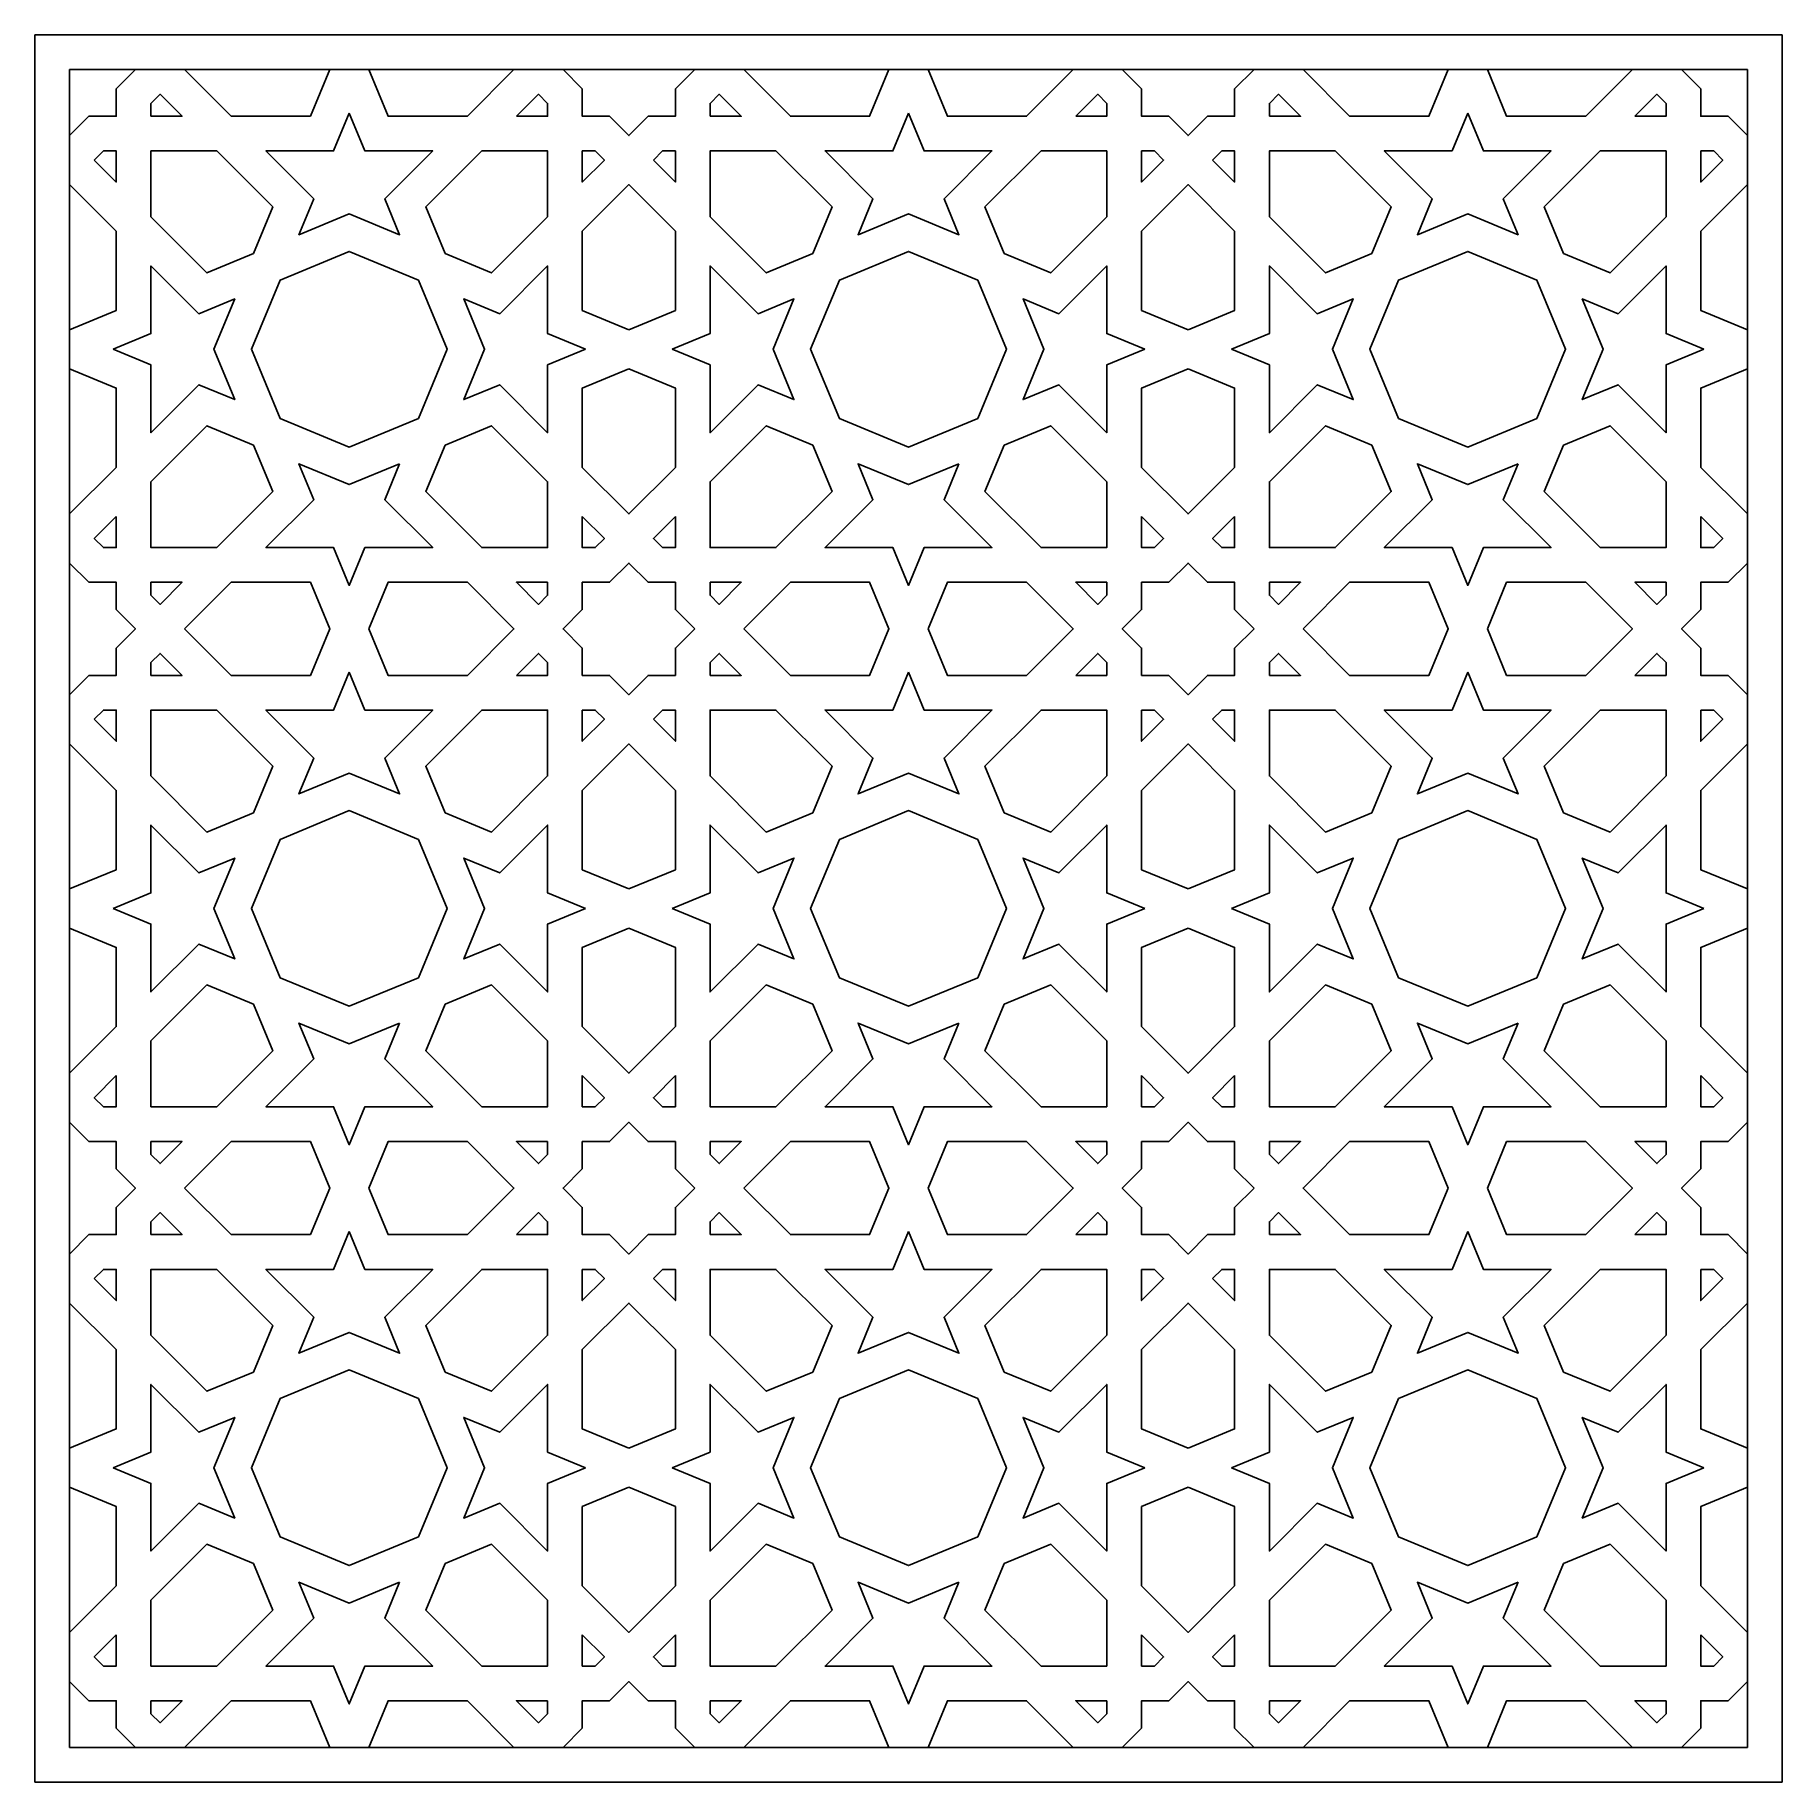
# Model space of a CAD drawing. Extents: x 432 to 3123, y 2554 to 5245.
import ezdxf

# ---------------------------------------------------------------- set-up
doc = ezdxf.new("R2010")
doc.units = 0
doc.layers.add('LAYER_05', color=5, linetype='CONTINUOUS')

msp = doc.modelspace()

# ---------------------------------------------------------------- linework, layer by layer
at = {"layer": 'LAYER_05'}
for points in [[(431.6, 2554.1), (3122.8, 2554.1), (3122.8, 5245.3), (431.6, 5245.3)], [(485.1, 2607.6), (3069.3, 2607.6), (3069.3, 5191.8), (485.1, 5191.8)], [(610.3, 5120.1), (610.3, 5139.9), (624.3, 5154), (658.3, 5120.1)], [(1173.3, 5120.1), (1221.3, 5120.1), (1221.3, 5139.9), (1207.3, 5154)], [(1471.7, 5120.1), (1471.7, 5139.9), (1485.7, 5154), (1519.7, 5120.1)], [(2034.7, 5120.1), (2082.7, 5120.1), (2082.7, 5139.9), (2068.7, 5154)], [(2333.1, 5120.1), (2333.1, 5139.9), (2347.2, 5154), (2381.1, 5120.1)], [(2896.1, 5120.1), (2944.1, 5120.1), (2944.1, 5139.9), (2930.1, 5154)], [(915.8, 5124.9), (939.9, 5066.6), (1044.3, 5066.6), (970.5, 4992.8), (993.4, 4937.5), (915.8, 4969.6), (838.2, 4937.5), (861.1, 4992.8), (787.3, 5066.6), (891.7, 5066.6)], [(1777.2, 5124.9), (1801.3, 5066.6), (1905.7, 5066.6), (1831.9, 4992.8), (1854.8, 4937.5), (1777.2, 4969.6), (1699.6, 4937.5), (1722.5, 4992.8), (1648.7, 5066.6), (1753.1, 5066.6)], [(2638.6, 5124.9), (2662.7, 5066.6), (2767.1, 5066.6), (2693.3, 4992.8), (2716.2, 4937.5), (2638.6, 4969.6), (2561, 4937.5), (2583.9, 4992.8), (2510.1, 5066.6), (2614.5, 5066.6)], [(522.9, 5052.5), (537, 5066.6), (556.8, 5066.6), (556.8, 5018.6)], [(768.3, 4908.6), (696.6, 4878.8), (610.3, 4965.2), (610.3, 5066.6), (711.7, 5066.6), (798, 4980.3)], [(1063.3, 4908.6), (1033.5, 4980.3), (1119.9, 5066.6), (1221.3, 5066.6), (1221.3, 4965.2), (1135, 4878.8)], [(1274.8, 5066.6), (1274.8, 5018.6), (1308.7, 5052.5), (1294.6, 5066.6)], [(1384.3, 5052.5), (1398.4, 5066.6), (1418.2, 5066.6), (1418.2, 5018.6)], [(1629.7, 4908.6), (1558, 4878.8), (1471.7, 4965.2), (1471.7, 5066.6), (1573.1, 5066.6), (1659.5, 4980.3)], [(1924.7, 4908.6), (1895, 4980.3), (1981.3, 5066.6), (2082.7, 5066.6), (2082.7, 4965.2), (1996.4, 4878.8)], [(2136.2, 5066.6), (2136.2, 5018.6), (2170.1, 5052.5), (2156.1, 5066.6)], [(2245.7, 5052.5), (2259.8, 5066.6), (2279.6, 5066.6), (2279.6, 5018.6)], [(2491.1, 4908.6), (2419.4, 4878.8), (2333.1, 4965.2), (2333.1, 5066.6), (2434.5, 5066.6), (2520.9, 4980.3)], [(2786.1, 4908.6), (2756.4, 4980.3), (2842.7, 5066.6), (2944.1, 5066.6), (2944.1, 4965.2), (2857.8, 4878.8)], [(2997.6, 5066.6), (2997.6, 5018.6), (3031.5, 5052.5), (3017.5, 5066.6)], [(1346.5, 4791.2), (1274.8, 4820.9), (1274.8, 4943), (1346.5, 5014.7), (1418.2, 4943), (1418.2, 4820.9)], [(2207.9, 4791.2), (2136.2, 4820.9), (2136.2, 4943), (2207.9, 5014.7), (2279.6, 4943), (2279.6, 4820.9)], [(1022.3, 4654.5), (915.8, 4610.4), (809.2, 4654.5), (765.1, 4761.1), (809.2, 4867.6), (915.8, 4911.8), (1022.3, 4867.6), (1066.5, 4761.1)], [(1883.8, 4654.5), (1777.2, 4610.4), (1670.7, 4654.5), (1626.5, 4761.1), (1670.7, 4867.6), (1777.2, 4911.8), (1883.8, 4867.6), (1927.9, 4761.1)], [(2745.2, 4654.5), (2638.6, 4610.4), (2532.1, 4654.5), (2487.9, 4761.1), (2532.1, 4867.6), (2638.6, 4911.8), (2745.2, 4867.6), (2789.3, 4761.1)], [(552, 4761.1), (610.3, 4785.2), (610.3, 4889.6), (684.1, 4815.8), (739.4, 4838.7), (707.3, 4761.1), (739.4, 4683.5), (684.1, 4706.4), (610.3, 4632.6), (610.3, 4737)], [(1279.6, 4761.1), (1221.3, 4737), (1221.3, 4632.6), (1147.5, 4706.4), (1092.2, 4683.5), (1124.3, 4761.1), (1092.2, 4838.7), (1147.5, 4815.8), (1221.3, 4889.6), (1221.3, 4785.2)], [(1413.4, 4761.1), (1471.7, 4785.2), (1471.7, 4889.6), (1545.5, 4815.8), (1600.8, 4838.7), (1568.7, 4761.1), (1600.8, 4683.5), (1545.5, 4706.4), (1471.7, 4632.6), (1471.7, 4737)], [(2141, 4761.1), (2082.7, 4737), (2082.7, 4632.6), (2008.9, 4706.4), (1953.6, 4683.5), (1985.7, 4761.1), (1953.6, 4838.7), (2008.9, 4815.8), (2082.7, 4889.6), (2082.7, 4785.2)], [(2274.8, 4761.1), (2333.1, 4785.2), (2333.1, 4889.6), (2406.9, 4815.8), (2462.2, 4838.7), (2430.1, 4761.1), (2462.2, 4683.5), (2406.9, 4706.4), (2333.1, 4632.6), (2333.1, 4737)], [(3002.4, 4761.1), (2944.1, 4737), (2944.1, 4632.6), (2870.3, 4706.4), (2815, 4683.5), (2847.2, 4761.1), (2815, 4838.7), (2870.3, 4815.8), (2944.1, 4889.6), (2944.1, 4785.2)], [(1346.5, 4731), (1418.2, 4701.2), (1418.2, 4579.2), (1346.5, 4507.4), (1274.8, 4579.2), (1274.8, 4701.2)], [(2207.9, 4731), (2279.6, 4701.2), (2279.6, 4579.2), (2207.9, 4507.4), (2136.2, 4579.2), (2136.2, 4701.2)], [(768.3, 4613.6), (798, 4541.9), (711.7, 4455.6), (610.3, 4455.6), (610.3, 4557), (696.6, 4643.3)], [(1063.3, 4613.6), (1135, 4643.3), (1221.3, 4557), (1221.3, 4455.6), (1119.9, 4455.6), (1033.5, 4541.9)], [(1629.7, 4613.6), (1659.5, 4541.9), (1573.1, 4455.6), (1471.7, 4455.6), (1471.7, 4557), (1558, 4643.3)], [(1924.7, 4613.6), (1996.4, 4643.3), (2082.7, 4557), (2082.7, 4455.6), (1981.3, 4455.6), (1895, 4541.9)], [(2491.1, 4613.6), (2520.9, 4541.9), (2434.5, 4455.6), (2333.1, 4455.6), (2333.1, 4557), (2419.4, 4643.3)], [(2786.1, 4613.6), (2857.8, 4643.3), (2944.1, 4557), (2944.1, 4455.6), (2842.7, 4455.6), (2756.4, 4541.9)], [(993.4, 4584.7), (970.5, 4529.4), (1044.3, 4455.6), (939.9, 4455.6), (915.8, 4397.3), (891.7, 4455.6), (787.3, 4455.6), (861.1, 4529.4), (838.2, 4584.7), (915.8, 4552.6)], [(1854.8, 4584.7), (1831.9, 4529.4), (1905.7, 4455.6), (1801.3, 4455.6), (1777.2, 4397.3), (1753.1, 4455.6), (1648.7, 4455.6), (1722.5, 4529.4), (1699.6, 4584.7), (1777.2, 4552.6)], [(2716.2, 4584.7), (2693.3, 4529.4), (2767.1, 4455.6), (2662.7, 4455.6), (2638.6, 4397.3), (2614.5, 4455.6), (2510.1, 4455.6), (2583.9, 4529.4), (2561, 4584.7), (2638.6, 4552.6)], [(556.8, 4503.6), (556.8, 4455.6), (537, 4455.6), (522.9, 4469.6)], [(1274.8, 4503.6), (1274.8, 4455.6), (1294.6, 4455.6), (1308.7, 4469.6)], [(1418.2, 4503.6), (1418.2, 4455.6), (1398.4, 4455.6), (1384.3, 4469.6)], [(2136.2, 4503.6), (2136.2, 4455.6), (2156.1, 4455.6), (2170.1, 4469.6)], [(2279.6, 4503.6), (2279.6, 4455.6), (2259.8, 4455.6), (2245.7, 4469.6)], [(2997.6, 4503.6), (2997.6, 4455.6), (3017.5, 4455.6), (3031.5, 4469.6)], [(1448, 4330.4), (1418.2, 4360.1), (1418.2, 4402.1), (1376.2, 4402.1), (1346.5, 4431.8), (1316.8, 4402.1), (1274.8, 4402.1), (1274.8, 4360.1), (1245.1, 4330.4), (1274.8, 4300.7), (1274.8, 4258.7), (1316.8, 4258.7), (1346.5, 4228.9), (1376.2, 4258.7), (1418.2, 4258.7), (1418.2, 4300.7)], [(2309.4, 4330.4), (2279.6, 4360.1), (2279.6, 4402.1), (2237.6, 4402.1), (2207.9, 4431.8), (2178.2, 4402.1), (2136.2, 4402.1), (2136.2, 4360.1), (2106.5, 4330.4), (2136.2, 4300.7), (2136.2, 4258.7), (2178.2, 4258.7), (2207.9, 4228.9), (2237.6, 4258.7), (2279.6, 4258.7), (2279.6, 4300.7)], [(610.3, 4402.1), (658.3, 4402.1), (624.3, 4368.2), (610.3, 4382.2)], [(662.1, 4330.4), (733.9, 4402.1), (855.9, 4402.1), (885.7, 4330.4), (855.9, 4258.7), (733.9, 4258.7)], [(945.9, 4330.4), (975.7, 4402.1), (1097.7, 4402.1), (1169.5, 4330.4), (1097.7, 4258.7), (975.7, 4258.7)], [(1221.3, 4402.1), (1173.3, 4402.1), (1207.3, 4368.2), (1221.3, 4382.2)], [(1471.7, 4402.1), (1519.7, 4402.1), (1485.7, 4368.2), (1471.7, 4382.2)], [(1523.5, 4330.4), (1595.3, 4402.1), (1717.3, 4402.1), (1747.1, 4330.4), (1717.3, 4258.7), (1595.3, 4258.7)], [(1807.3, 4330.4), (1837.1, 4402.1), (1959.1, 4402.1), (2030.9, 4330.4), (1959.1, 4258.7), (1837.1, 4258.7)], [(2082.7, 4402.1), (2034.7, 4402.1), (2068.7, 4368.2), (2082.7, 4382.2)], [(2333.1, 4402.1), (2381.1, 4402.1), (2347.2, 4368.2), (2333.1, 4382.2)], [(2385, 4330.4), (2456.7, 4402.1), (2578.8, 4402.1), (2608.5, 4330.4), (2578.8, 4258.7), (2456.7, 4258.7)], [(2668.8, 4330.4), (2698.5, 4402.1), (2820.5, 4402.1), (2892.3, 4330.4), (2820.5, 4258.7), (2698.5, 4258.7)], [(2944.1, 4402.1), (2896.1, 4402.1), (2930.1, 4368.2), (2944.1, 4382.2)], [(610.3, 4258.7), (610.3, 4278.5), (624.3, 4292.6), (658.3, 4258.7)], [(1173.3, 4258.7), (1221.3, 4258.7), (1221.3, 4278.5), (1207.3, 4292.6)], [(1471.7, 4258.7), (1471.7, 4278.5), (1485.7, 4292.6), (1519.7, 4258.7)], [(2034.7, 4258.7), (2082.7, 4258.7), (2082.7, 4278.5), (2068.7, 4292.6)], [(2333.1, 4258.7), (2333.1, 4278.5), (2347.2, 4292.6), (2381.1, 4258.7)], [(2896.1, 4258.7), (2944.1, 4258.7), (2944.1, 4278.5), (2930.1, 4292.6)], [(915.8, 4263.5), (939.9, 4205.2), (1044.3, 4205.2), (970.5, 4131.4), (993.4, 4076.1), (915.8, 4108.2), (838.2, 4076.1), (861.1, 4131.4), (787.3, 4205.2), (891.7, 4205.2)], [(1777.2, 4263.5), (1801.3, 4205.2), (1905.7, 4205.2), (1831.9, 4131.4), (1854.8, 4076.1), (1777.2, 4108.2), (1699.6, 4076.1), (1722.5, 4131.4), (1648.7, 4205.2), (1753.1, 4205.2)], [(2638.6, 4263.5), (2662.7, 4205.2), (2767.1, 4205.2), (2693.3, 4131.4), (2716.2, 4076.1), (2638.6, 4108.2), (2561, 4076.1), (2583.9, 4131.4), (2510.1, 4205.2), (2614.5, 4205.2)], [(522.9, 4191.1), (537, 4205.2), (556.8, 4205.2), (556.8, 4157.2)], [(768.3, 4047.2), (696.6, 4017.4), (610.3, 4103.8), (610.3, 4205.2), (711.7, 4205.2), (798, 4118.9)], [(1063.3, 4047.2), (1033.5, 4118.9), (1119.9, 4205.2), (1221.3, 4205.2), (1221.3, 4103.8), (1135, 4017.4)], [(1274.8, 4205.2), (1274.8, 4157.2), (1308.7, 4191.1), (1294.6, 4205.2)], [(1384.3, 4191.1), (1398.4, 4205.2), (1418.2, 4205.2), (1418.2, 4157.2)], [(1629.7, 4047.2), (1558, 4017.4), (1471.7, 4103.8), (1471.7, 4205.2), (1573.1, 4205.2), (1659.5, 4118.9)], [(1924.7, 4047.2), (1895, 4118.9), (1981.3, 4205.2), (2082.7, 4205.2), (2082.7, 4103.8), (1996.4, 4017.4)], [(2136.2, 4205.2), (2136.2, 4157.2), (2170.1, 4191.1), (2156.1, 4205.2)], [(2245.7, 4191.1), (2259.8, 4205.2), (2279.6, 4205.2), (2279.6, 4157.2)], [(2491.1, 4047.2), (2419.4, 4017.4), (2333.1, 4103.8), (2333.1, 4205.2), (2434.5, 4205.2), (2520.9, 4118.9)], [(2786.1, 4047.2), (2756.4, 4118.9), (2842.7, 4205.2), (2944.1, 4205.2), (2944.1, 4103.8), (2857.8, 4017.4)], [(2997.6, 4205.2), (2997.6, 4157.2), (3031.5, 4191.1), (3017.5, 4205.2)], [(1346.5, 3929.8), (1274.8, 3959.5), (1274.8, 4081.6), (1346.5, 4153.3), (1418.2, 4081.6), (1418.2, 3959.5)], [(2207.9, 3929.8), (2136.2, 3959.5), (2136.2, 4081.6), (2207.9, 4153.3), (2279.6, 4081.6), (2279.6, 3959.5)], [(1022.3, 3793.1), (915.8, 3749), (809.2, 3793.1), (765.1, 3899.7), (809.2, 4006.2), (915.8, 4050.4), (1022.3, 4006.2), (1066.5, 3899.7)], [(1883.8, 3793.1), (1777.2, 3749), (1670.7, 3793.1), (1626.5, 3899.7), (1670.7, 4006.2), (1777.2, 4050.4), (1883.8, 4006.2), (1927.9, 3899.7)], [(2745.2, 3793.1), (2638.6, 3749), (2532.1, 3793.1), (2487.9, 3899.7), (2532.1, 4006.2), (2638.6, 4050.4), (2745.2, 4006.2), (2789.3, 3899.7)], [(552, 3899.7), (610.3, 3923.8), (610.3, 4028.2), (684.1, 3954.4), (739.4, 3977.3), (707.3, 3899.7), (739.4, 3822.1), (684.1, 3845), (610.3, 3771.2), (610.3, 3875.6)], [(1279.6, 3899.7), (1221.3, 3875.6), (1221.3, 3771.2), (1147.5, 3845), (1092.2, 3822.1), (1124.3, 3899.7), (1092.2, 3977.3), (1147.5, 3954.4), (1221.3, 4028.2), (1221.3, 3923.8)], [(1413.4, 3899.7), (1471.7, 3923.8), (1471.7, 4028.2), (1545.5, 3954.4), (1600.8, 3977.3), (1568.7, 3899.7), (1600.8, 3822.1), (1545.5, 3845), (1471.7, 3771.2), (1471.7, 3875.6)], [(2141, 3899.7), (2082.7, 3875.6), (2082.7, 3771.2), (2008.9, 3845), (1953.6, 3822.1), (1985.7, 3899.7), (1953.6, 3977.3), (2008.9, 3954.4), (2082.7, 4028.2), (2082.7, 3923.8)], [(2274.8, 3899.7), (2333.1, 3923.8), (2333.1, 4028.2), (2406.9, 3954.4), (2462.2, 3977.3), (2430.1, 3899.7), (2462.2, 3822.1), (2406.9, 3845), (2333.1, 3771.2), (2333.1, 3875.6)], [(3002.4, 3899.7), (2944.1, 3875.6), (2944.1, 3771.2), (2870.3, 3845), (2815, 3822.1), (2847.2, 3899.7), (2815, 3977.3), (2870.3, 3954.4), (2944.1, 4028.2), (2944.1, 3923.8)], [(1346.5, 3869.5), (1418.2, 3839.8), (1418.2, 3717.8), (1346.5, 3646), (1274.8, 3717.8), (1274.8, 3839.8)], [(2207.9, 3869.5), (2279.6, 3839.8), (2279.6, 3717.8), (2207.9, 3646), (2136.2, 3717.8), (2136.2, 3839.8)], [(768.3, 3752.2), (798, 3680.5), (711.7, 3594.2), (610.3, 3594.2), (610.3, 3695.6), (696.6, 3781.9)], [(1063.3, 3752.2), (1135, 3781.9), (1221.3, 3695.6), (1221.3, 3594.2), (1119.9, 3594.2), (1033.5, 3680.5)], [(1629.7, 3752.2), (1659.5, 3680.5), (1573.1, 3594.2), (1471.7, 3594.2), (1471.7, 3695.6), (1558, 3781.9)], [(1924.7, 3752.2), (1996.4, 3781.9), (2082.7, 3695.6), (2082.7, 3594.2), (1981.3, 3594.2), (1895, 3680.5)], [(2491.1, 3752.2), (2520.9, 3680.5), (2434.5, 3594.2), (2333.1, 3594.2), (2333.1, 3695.6), (2419.4, 3781.9)], [(2786.1, 3752.2), (2857.8, 3781.9), (2944.1, 3695.6), (2944.1, 3594.2), (2842.7, 3594.2), (2756.4, 3680.5)], [(993.4, 3723.3), (970.5, 3667.9), (1044.3, 3594.2), (939.9, 3594.2), (915.8, 3535.9), (891.7, 3594.2), (787.3, 3594.2), (861.1, 3667.9), (838.2, 3723.3), (915.8, 3691.1)], [(1854.8, 3723.3), (1831.9, 3667.9), (1905.7, 3594.2), (1801.3, 3594.2), (1777.2, 3535.9), (1753.1, 3594.2), (1648.7, 3594.2), (1722.5, 3667.9), (1699.6, 3723.3), (1777.2, 3691.1)], [(2716.2, 3723.3), (2693.3, 3667.9), (2767.1, 3594.2), (2662.7, 3594.2), (2638.6, 3535.9), (2614.5, 3594.2), (2510.1, 3594.2), (2583.9, 3667.9), (2561, 3723.3), (2638.6, 3691.1)], [(556.8, 3642.2), (556.8, 3594.2), (537, 3594.2), (522.9, 3608.2)], [(1274.8, 3642.2), (1274.8, 3594.2), (1294.6, 3594.2), (1308.7, 3608.2)], [(1418.2, 3642.2), (1418.2, 3594.2), (1398.4, 3594.2), (1384.3, 3608.2)], [(2136.2, 3642.2), (2136.2, 3594.2), (2156.1, 3594.2), (2170.1, 3608.2)], [(2279.6, 3642.2), (2279.6, 3594.2), (2259.8, 3594.2), (2245.7, 3608.2)], [(2997.6, 3642.2), (2997.6, 3594.2), (3017.5, 3594.2), (3031.5, 3608.2)], [(1448, 3469), (1418.2, 3498.7), (1418.2, 3540.7), (1376.2, 3540.7), (1346.5, 3570.4), (1316.8, 3540.7), (1274.8, 3540.7), (1274.8, 3498.7), (1245.1, 3469), (1274.8, 3439.3), (1274.8, 3397.3), (1316.8, 3397.3), (1346.5, 3367.5), (1376.2, 3397.3), (1418.2, 3397.3), (1418.2, 3439.3)], [(2309.4, 3469), (2279.6, 3498.7), (2279.6, 3540.7), (2237.6, 3540.7), (2207.9, 3570.4), (2178.2, 3540.7), (2136.2, 3540.7), (2136.2, 3498.7), (2106.5, 3469), (2136.2, 3439.3), (2136.2, 3397.3), (2178.2, 3397.3), (2207.9, 3367.5), (2237.6, 3397.3), (2279.6, 3397.3), (2279.6, 3439.3)], [(610.3, 3540.7), (658.3, 3540.7), (624.3, 3506.8), (610.3, 3520.8)], [(662.1, 3469), (733.9, 3540.7), (855.9, 3540.7), (885.7, 3469), (855.9, 3397.3), (733.9, 3397.3)], [(945.9, 3469), (975.7, 3540.7), (1097.7, 3540.7), (1169.5, 3469), (1097.7, 3397.3), (975.7, 3397.3)], [(1221.3, 3540.7), (1173.3, 3540.7), (1207.3, 3506.8), (1221.3, 3520.8)], [(1471.7, 3540.7), (1519.7, 3540.7), (1485.7, 3506.8), (1471.7, 3520.8)], [(1523.5, 3469), (1595.3, 3540.7), (1717.3, 3540.7), (1747.1, 3469), (1717.3, 3397.3), (1595.3, 3397.3)], [(1807.3, 3469), (1837.1, 3540.7), (1959.1, 3540.7), (2030.9, 3469), (1959.1, 3397.3), (1837.1, 3397.3)], [(2082.7, 3540.7), (2034.7, 3540.7), (2068.7, 3506.8), (2082.7, 3520.8)], [(2333.1, 3540.7), (2381.1, 3540.7), (2347.2, 3506.8), (2333.1, 3520.8)], [(2608.5, 3469), (2578.8, 3397.3), (2456.7, 3397.3), (2385, 3469), (2456.7, 3540.7), (2578.8, 3540.7)], [(2668.8, 3469), (2698.5, 3540.7), (2820.5, 3540.7), (2892.3, 3469), (2820.5, 3397.3), (2698.5, 3397.3)], [(2944.1, 3540.7), (2896.1, 3540.7), (2930.1, 3506.8), (2944.1, 3520.8)], [(610.3, 3397.3), (610.3, 3417.1), (624.3, 3431.2), (658.3, 3397.3)], [(1173.3, 3397.3), (1221.3, 3397.3), (1221.3, 3417.1), (1207.3, 3431.2)], [(1471.7, 3397.3), (1471.7, 3417.1), (1485.7, 3431.2), (1519.7, 3397.3)], [(2034.7, 3397.3), (2082.7, 3397.3), (2082.7, 3417.1), (2068.7, 3431.2)], [(2333.1, 3397.3), (2333.1, 3417.1), (2347.2, 3431.2), (2381.1, 3397.3)], [(2896.1, 3397.3), (2944.1, 3397.3), (2944.1, 3417.1), (2930.1, 3431.2)], [(915.8, 3402.1), (939.9, 3343.8), (1044.3, 3343.8), (970.5, 3270), (993.4, 3214.7), (915.8, 3246.8), (838.2, 3214.7), (861.1, 3270), (787.3, 3343.8), (891.7, 3343.8)], [(1777.2, 3402.1), (1801.3, 3343.8), (1905.7, 3343.8), (1831.9, 3270), (1854.8, 3214.7), (1777.2, 3246.8), (1699.6, 3214.7), (1722.5, 3270), (1648.7, 3343.8), (1753.1, 3343.8)], [(2638.6, 3402.1), (2662.7, 3343.8), (2767.1, 3343.8), (2693.3, 3270), (2716.2, 3214.7), (2638.6, 3246.8), (2561, 3214.7), (2583.9, 3270), (2510.1, 3343.8), (2614.5, 3343.8)], [(522.9, 3329.7), (537, 3343.8), (556.8, 3343.8), (556.8, 3295.8)], [(768.3, 3185.7), (696.6, 3156), (610.3, 3242.3), (610.3, 3343.8), (711.7, 3343.8), (798, 3257.5)], [(1063.3, 3185.7), (1033.5, 3257.5), (1119.9, 3343.8), (1221.3, 3343.8), (1221.3, 3242.3), (1135, 3156)], [(1274.8, 3343.8), (1274.8, 3295.8), (1308.7, 3329.7), (1294.6, 3343.8)], [(1384.3, 3329.7), (1398.4, 3343.8), (1418.2, 3343.8), (1418.2, 3295.8)], [(1629.7, 3185.7), (1558, 3156), (1471.7, 3242.3), (1471.7, 3343.8), (1573.1, 3343.8), (1659.5, 3257.5)], [(1924.7, 3185.7), (1895, 3257.5), (1981.3, 3343.8), (2082.7, 3343.8), (2082.7, 3242.3), (1996.4, 3156)], [(2136.2, 3343.8), (2136.2, 3295.8), (2170.1, 3329.7), (2156.1, 3343.8)], [(2245.7, 3329.7), (2259.8, 3343.8), (2279.6, 3343.8), (2279.6, 3295.8)], [(2491.1, 3185.7), (2419.4, 3156), (2333.1, 3242.3), (2333.1, 3343.8), (2434.5, 3343.8), (2520.9, 3257.5)], [(2786.1, 3185.7), (2756.4, 3257.5), (2842.7, 3343.8), (2944.1, 3343.8), (2944.1, 3242.3), (2857.8, 3156)], [(2997.6, 3343.8), (2997.6, 3295.8), (3031.5, 3329.7), (3017.5, 3343.8)], [(1346.5, 3068.4), (1274.8, 3098.1), (1274.8, 3220.2), (1346.5, 3291.9), (1418.2, 3220.2), (1418.2, 3098.1)], [(2207.9, 3068.4), (2136.2, 3098.1), (2136.2, 3220.2), (2207.9, 3291.9), (2279.6, 3220.2), (2279.6, 3098.1)], [(1022.3, 2931.7), (915.8, 2887.6), (809.2, 2931.7), (765.1, 3038.3), (809.2, 3144.8), (915.8, 3189), (1022.3, 3144.8), (1066.5, 3038.3)], [(1883.8, 2931.7), (1777.2, 2887.6), (1670.7, 2931.7), (1626.5, 3038.3), (1670.7, 3144.8), (1777.2, 3189), (1883.8, 3144.8), (1927.9, 3038.3)], [(2745.2, 2931.7), (2638.6, 2887.6), (2532.1, 2931.7), (2487.9, 3038.3), (2532.1, 3144.8), (2638.6, 3189), (2745.2, 3144.8), (2789.3, 3038.3)], [(552, 3038.3), (610.3, 3062.4), (610.3, 3166.7), (684.1, 3093), (739.4, 3115.9), (707.3, 3038.3), (739.4, 2960.7), (684.1, 2983.6), (610.3, 2909.8), (610.3, 3014.1)], [(1279.6, 3038.3), (1221.3, 3014.1), (1221.3, 2909.8), (1147.5, 2983.6), (1092.2, 2960.7), (1124.3, 3038.3), (1092.2, 3115.9), (1147.5, 3093), (1221.3, 3166.7), (1221.3, 3062.4)], [(1413.4, 3038.3), (1471.7, 3062.4), (1471.7, 3166.7), (1545.5, 3093), (1600.8, 3115.9), (1568.7, 3038.3), (1600.8, 2960.7), (1545.5, 2983.6), (1471.7, 2909.8), (1471.7, 3014.1)], [(2141, 3038.3), (2082.7, 3014.1), (2082.7, 2909.8), (2008.9, 2983.6), (1953.6, 2960.7), (1985.7, 3038.3), (1953.6, 3115.9), (2008.9, 3093), (2082.7, 3166.7), (2082.7, 3062.4)], [(2274.8, 3038.3), (2333.1, 3062.4), (2333.1, 3166.7), (2406.9, 3093), (2462.2, 3115.9), (2430.1, 3038.3), (2462.2, 2960.7), (2406.9, 2983.6), (2333.1, 2909.8), (2333.1, 3014.1)], [(3002.4, 3038.3), (2944.1, 3014.1), (2944.1, 2909.8), (2870.3, 2983.6), (2815, 2960.7), (2847.2, 3038.3), (2815, 3115.9), (2870.3, 3093), (2944.1, 3166.7), (2944.1, 3062.4)], [(1346.5, 3008.1), (1418.2, 2978.4), (1418.2, 2856.4), (1346.5, 2784.6), (1274.8, 2856.4), (1274.8, 2978.4)], [(2207.9, 3008.1), (2279.6, 2978.4), (2279.6, 2856.4), (2207.9, 2784.6), (2136.2, 2856.4), (2136.2, 2978.4)], [(768.3, 2890.8), (798, 2819.1), (711.7, 2732.8), (610.3, 2732.8), (610.3, 2834.2), (696.6, 2920.5)], [(1063.3, 2890.8), (1135, 2920.5), (1221.3, 2834.2), (1221.3, 2732.8), (1119.9, 2732.8), (1033.5, 2819.1)], [(1629.7, 2890.8), (1659.5, 2819.1), (1573.1, 2732.8), (1471.7, 2732.8), (1471.7, 2834.2), (1558, 2920.5)], [(1924.7, 2890.8), (1996.4, 2920.5), (2082.7, 2834.2), (2082.7, 2732.8), (1981.3, 2732.8), (1895, 2819.1)], [(2491.1, 2890.8), (2520.9, 2819.1), (2434.5, 2732.8), (2333.1, 2732.8), (2333.1, 2834.2), (2419.4, 2920.5)], [(2786.1, 2890.8), (2857.8, 2920.5), (2944.1, 2834.2), (2944.1, 2732.8), (2842.7, 2732.8), (2756.4, 2819.1)], [(993.4, 2861.9), (970.5, 2806.5), (1044.3, 2732.8), (939.9, 2732.8), (915.8, 2674.5), (891.7, 2732.8), (787.3, 2732.8), (861.1, 2806.5), (838.2, 2861.9), (915.8, 2829.7)], [(1854.8, 2861.9), (1831.9, 2806.5), (1905.7, 2732.8), (1801.3, 2732.8), (1777.2, 2674.5), (1753.1, 2732.8), (1648.7, 2732.8), (1722.5, 2806.5), (1699.6, 2861.9), (1777.2, 2829.7)], [(2716.2, 2861.9), (2693.3, 2806.5), (2767.1, 2732.8), (2662.7, 2732.8), (2638.6, 2674.5), (2614.5, 2732.8), (2510.1, 2732.8), (2583.9, 2806.5), (2561, 2861.9), (2638.6, 2829.7)], [(556.8, 2780.8), (556.8, 2732.8), (537, 2732.8), (522.9, 2746.8)], [(1274.8, 2780.8), (1274.8, 2732.8), (1294.6, 2732.8), (1308.7, 2746.8)], [(1418.2, 2780.8), (1418.2, 2732.8), (1398.4, 2732.8), (1384.3, 2746.8)], [(2136.2, 2780.8), (2136.2, 2732.8), (2156.1, 2732.8), (2170.1, 2746.8)], [(2279.6, 2780.8), (2279.6, 2732.8), (2259.8, 2732.8), (2245.7, 2746.8)], [(2997.6, 2780.8), (2997.6, 2732.8), (3017.5, 2732.8), (3031.5, 2746.8)], [(610.3, 2679.3), (658.3, 2679.3), (624.3, 2645.4), (610.3, 2659.4)], [(1221.3, 2679.3), (1173.3, 2679.3), (1207.3, 2645.4), (1221.3, 2659.4)], [(1471.7, 2679.3), (1519.7, 2679.3), (1485.7, 2645.4), (1471.7, 2659.4)], [(2082.7, 2679.3), (2034.7, 2679.3), (2068.7, 2645.4), (2082.7, 2659.4)], [(2333.1, 2679.3), (2381.1, 2679.3), (2347.2, 2645.4), (2333.1, 2659.4)], [(2944.1, 2679.3), (2896.1, 2679.3), (2930.1, 2645.4), (2944.1, 2659.4)]]:
    msp.add_lwpolyline(points, close=True, dxfattribs=at)
for points in [[(485.1, 5090.3), (514.8, 5120.1), (556.8, 5120.1), (556.8, 5162.1), (586.5, 5191.8)], [(885.7, 5191.8), (855.9, 5120.1), (733.9, 5120.1), (662.1, 5191.8)], [(945.9, 5191.8), (975.7, 5120.1), (1097.7, 5120.1), (1169.5, 5191.8)], [(1245.1, 5191.8), (1274.8, 5162.1), (1274.8, 5120.1), (1316.8, 5120.1), (1346.5, 5090.3), (1376.2, 5120.1), (1418.2, 5120.1), (1418.2, 5162.1), (1448, 5191.8)], [(1747.1, 5191.8), (1717.3, 5120.1), (1595.3, 5120.1), (1523.5, 5191.8)], [(1807.3, 5191.8), (1837.1, 5120.1), (1959.1, 5120.1), (2030.9, 5191.8)], [(2106.5, 5191.8), (2136.2, 5162.1), (2136.2, 5120.1), (2178.2, 5120.1), (2207.9, 5090.3), (2237.6, 5120.1), (2279.6, 5120.1), (2279.6, 5162.1), (2309.4, 5191.8)], [(2608.5, 5191.8), (2578.8, 5120.1), (2456.7, 5120.1), (2385, 5191.8)], [(2668.8, 5191.8), (2698.5, 5120.1), (2820.5, 5120.1), (2892.3, 5191.8)], [(3069.3, 5090.3), (3039.6, 5120.1), (2997.6, 5120.1), (2997.6, 5162.1), (2967.9, 5191.8)], [(485.1, 5014.7), (556.8, 4943), (556.8, 4820.9), (485.1, 4791.2)], [(3069.3, 5014.7), (2997.6, 4943), (2997.6, 4820.9), (3069.3, 4791.2)], [(485.1, 4731), (556.8, 4701.2), (556.8, 4579.2), (485.1, 4507.4)], [(3069.3, 4507.4), (2997.6, 4579.2), (2997.6, 4701.2), (3069.3, 4731)], [(485.1, 4228.9), (514.8, 4258.7), (556.8, 4258.7), (556.8, 4300.7), (586.5, 4330.4), (556.8, 4360.1), (556.8, 4402.1), (514.8, 4402.1), (485.1, 4431.8)], [(3069.3, 4431.8), (3039.6, 4402.1), (2997.6, 4402.1), (2997.6, 4360.1), (2967.9, 4330.4), (2997.6, 4300.7), (2997.6, 4258.7), (3039.6, 4258.7), (3069.3, 4228.9)], [(485.1, 4153.3), (556.8, 4081.6), (556.8, 3959.5), (485.1, 3929.8)], [(3069.3, 4153.3), (2997.6, 4081.6), (2997.6, 3959.5), (3069.3, 3929.8)], [(485.1, 3869.5), (556.8, 3839.8), (556.8, 3717.8), (485.1, 3646)], [(3069.3, 3646), (2997.6, 3717.8), (2997.6, 3839.8), (3069.3, 3869.5)], [(485.1, 3367.5), (514.8, 3397.3), (556.8, 3397.3), (556.8, 3439.3), (586.5, 3469), (556.8, 3498.7), (556.8, 3540.7), (514.8, 3540.7), (485.1, 3570.4)], [(3069.3, 3570.4), (3039.6, 3540.7), (2997.6, 3540.7), (2997.6, 3498.7), (2967.9, 3469), (2997.6, 3439.3), (2997.6, 3397.3), (3039.6, 3397.3), (3069.3, 3367.5)], [(485.1, 3291.9), (556.8, 3220.2), (556.8, 3098.1), (485.1, 3068.4)], [(3069.3, 3291.9), (2997.6, 3220.2), (2997.6, 3098.1), (3069.3, 3068.4)], [(485.1, 3008.1), (556.8, 2978.4), (556.8, 2856.4), (485.1, 2784.6)], [(3069.3, 2784.6), (2997.6, 2856.4), (2997.6, 2978.4), (3069.3, 3008.1)], [(586.5, 2607.6), (556.8, 2637.3), (556.8, 2679.3), (514.8, 2679.3), (485.1, 2709)], [(1448, 2607.6), (1418.2, 2637.3), (1418.2, 2679.3), (1376.2, 2679.3), (1346.5, 2709), (1316.8, 2679.3), (1274.8, 2679.3), (1274.8, 2637.3), (1245.1, 2607.6)], [(2309.4, 2607.6), (2279.6, 2637.3), (2279.6, 2679.3), (2237.6, 2679.3), (2207.9, 2709), (2178.2, 2679.3), (2136.2, 2679.3), (2136.2, 2637.3), (2106.5, 2607.6)], [(3069.3, 2709), (3039.6, 2679.3), (2997.6, 2679.3), (2997.6, 2637.3), (2967.9, 2607.6)], [(662.1, 2607.6), (733.9, 2679.3), (855.9, 2679.3), (885.7, 2607.6)], [(945.9, 2607.6), (975.7, 2679.3), (1097.7, 2679.3), (1169.5, 2607.6)], [(1523.5, 2607.6), (1595.3, 2679.3), (1717.3, 2679.3), (1747.1, 2607.6)], [(1807.3, 2607.6), (1837.1, 2679.3), (1959.1, 2679.3), (2030.9, 2607.6)], [(2385, 2607.6), (2456.7, 2679.3), (2578.8, 2679.3), (2608.5, 2607.6)], [(2668.8, 2607.6), (2698.5, 2679.3), (2820.5, 2679.3), (2892.3, 2607.6)]]:
    msp.add_lwpolyline(points, dxfattribs=at)

doc.saveas('drawing.dxf')
